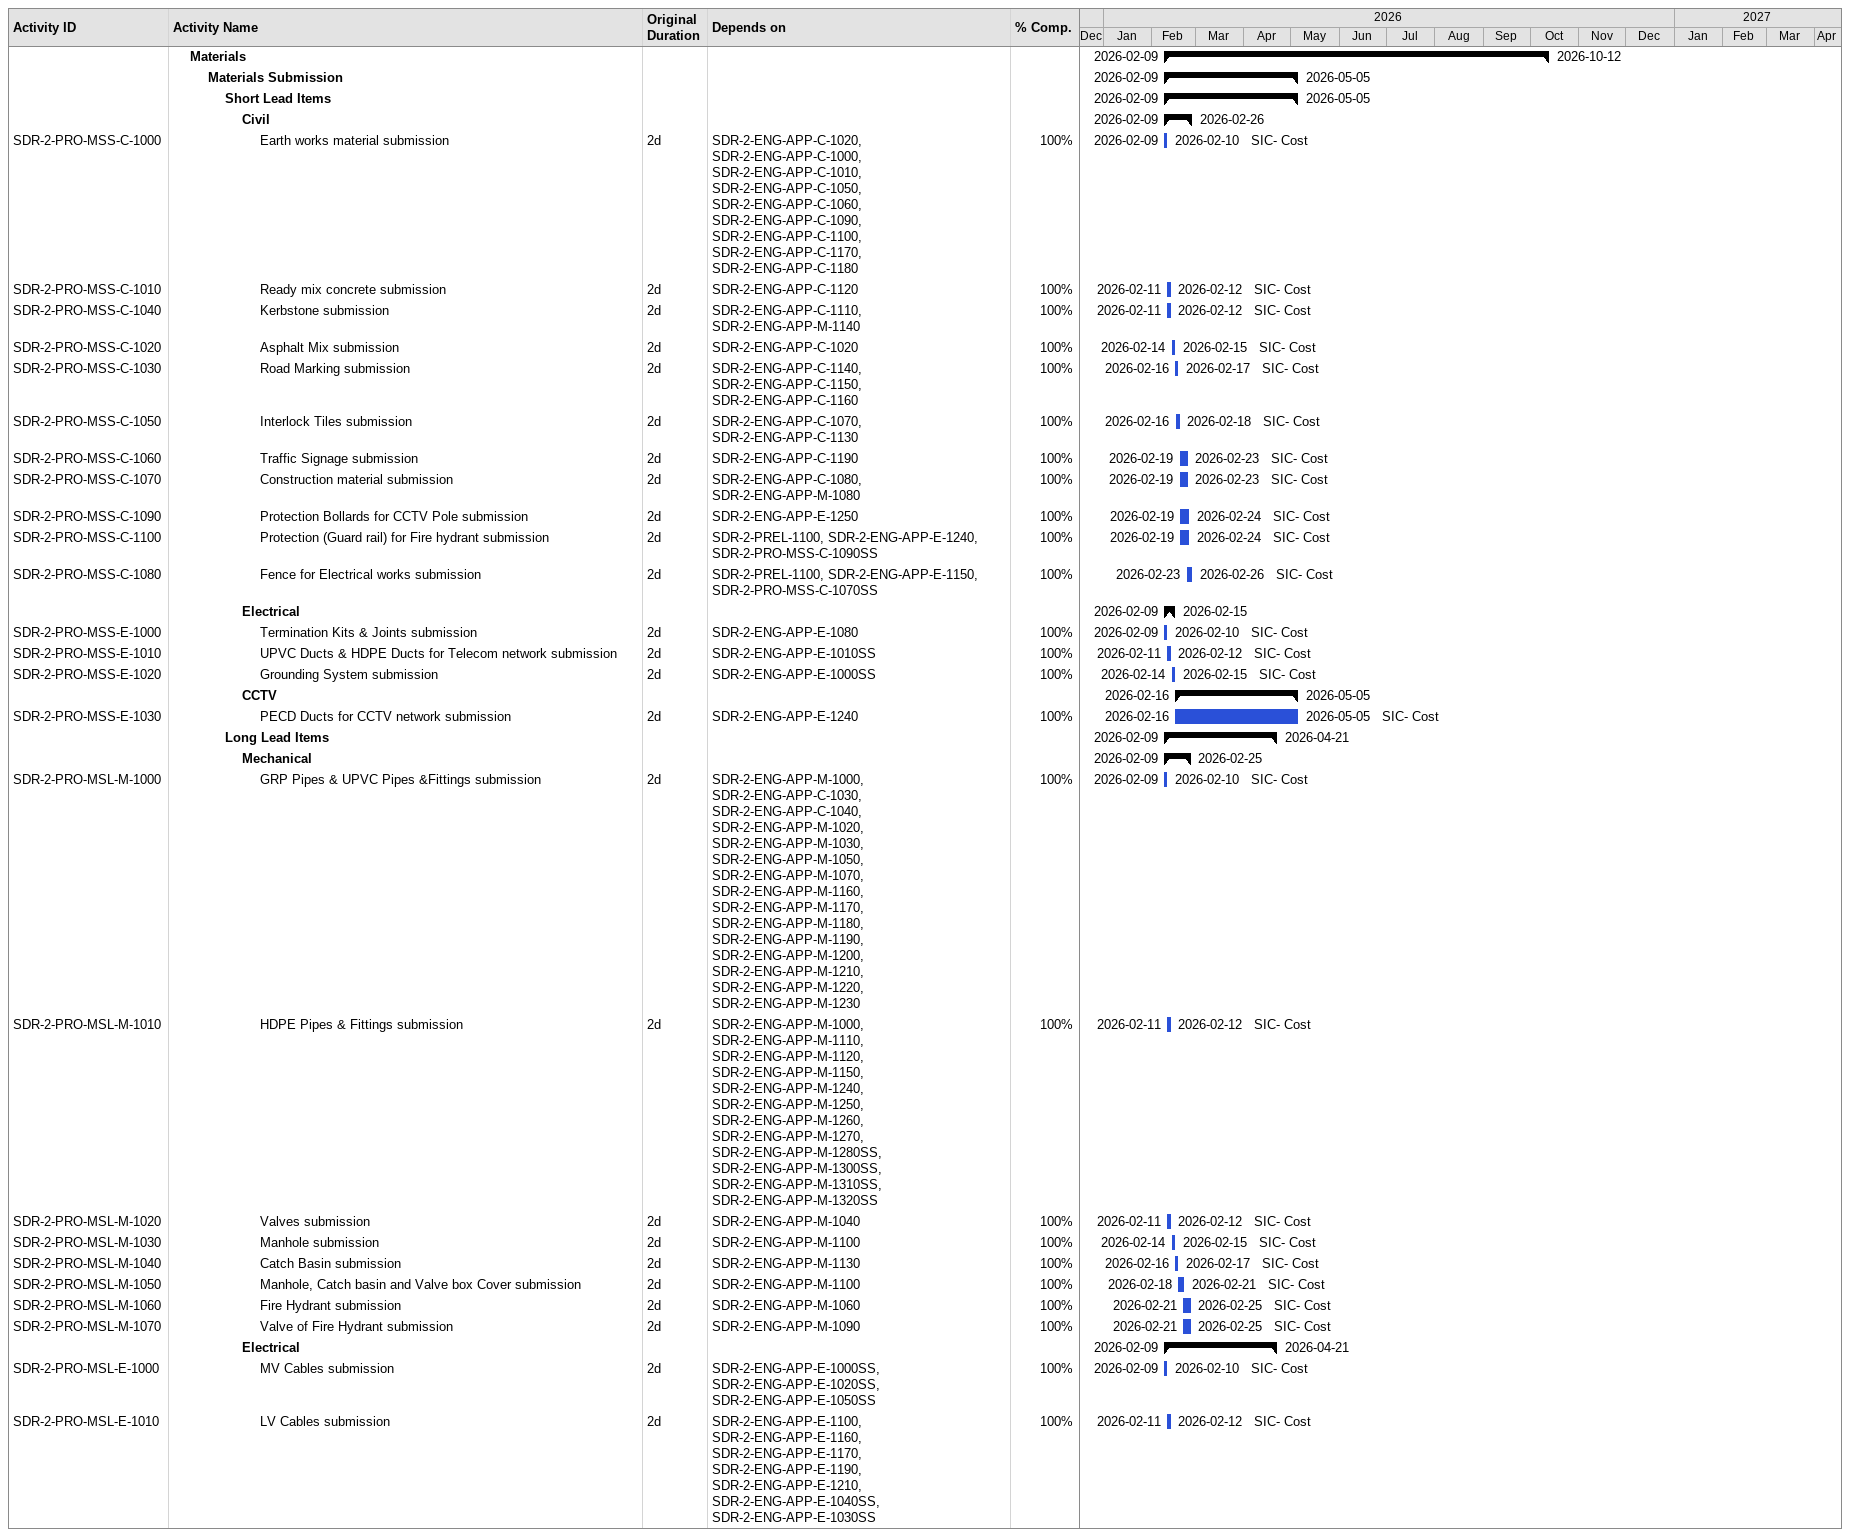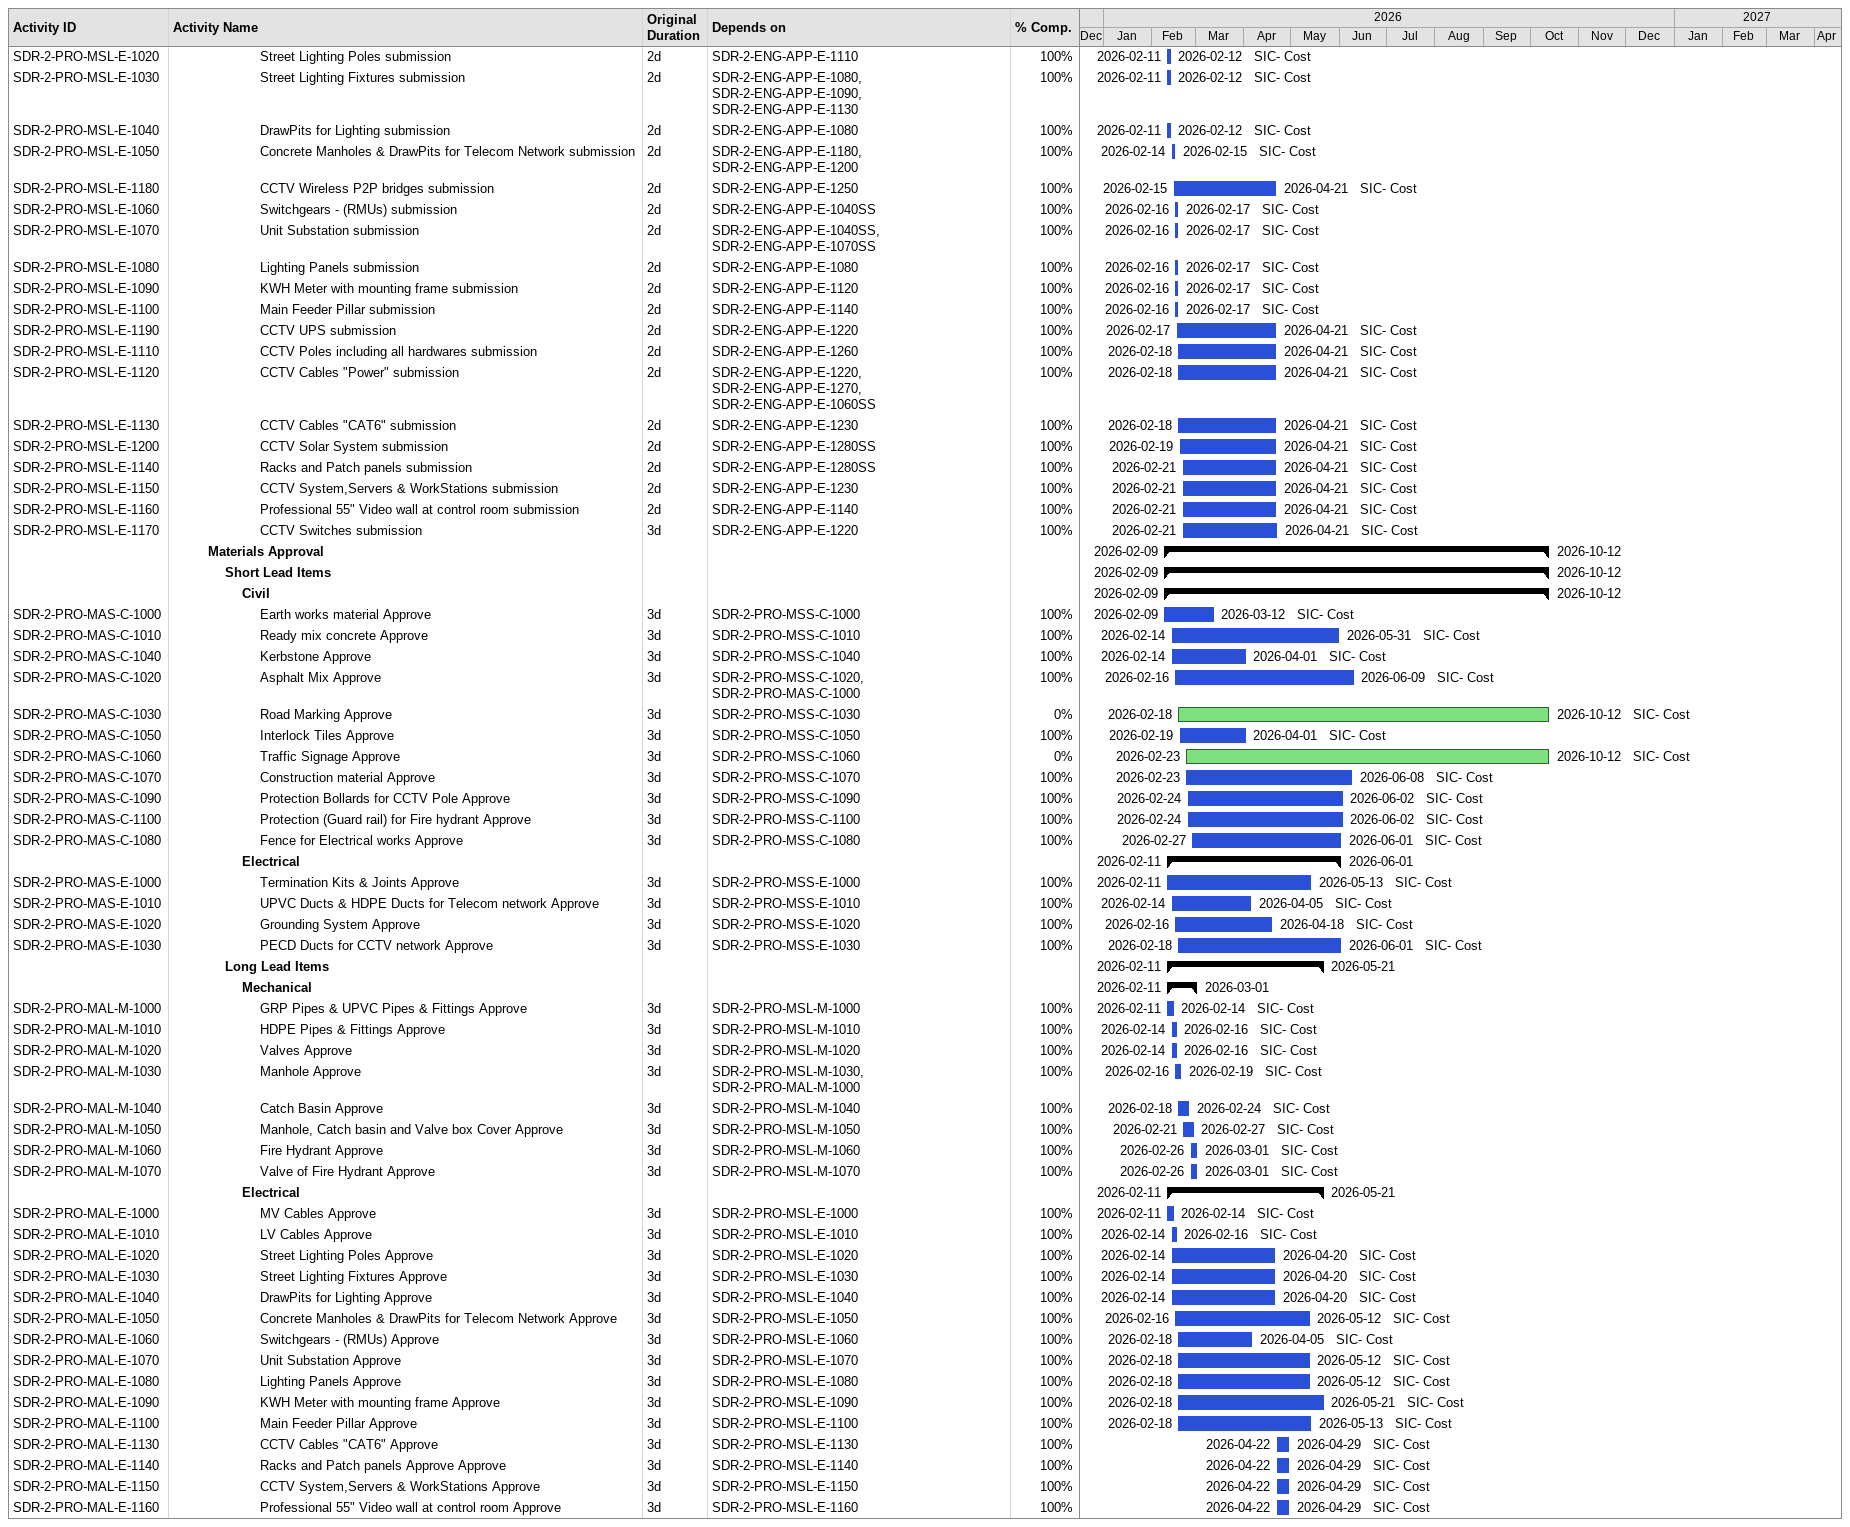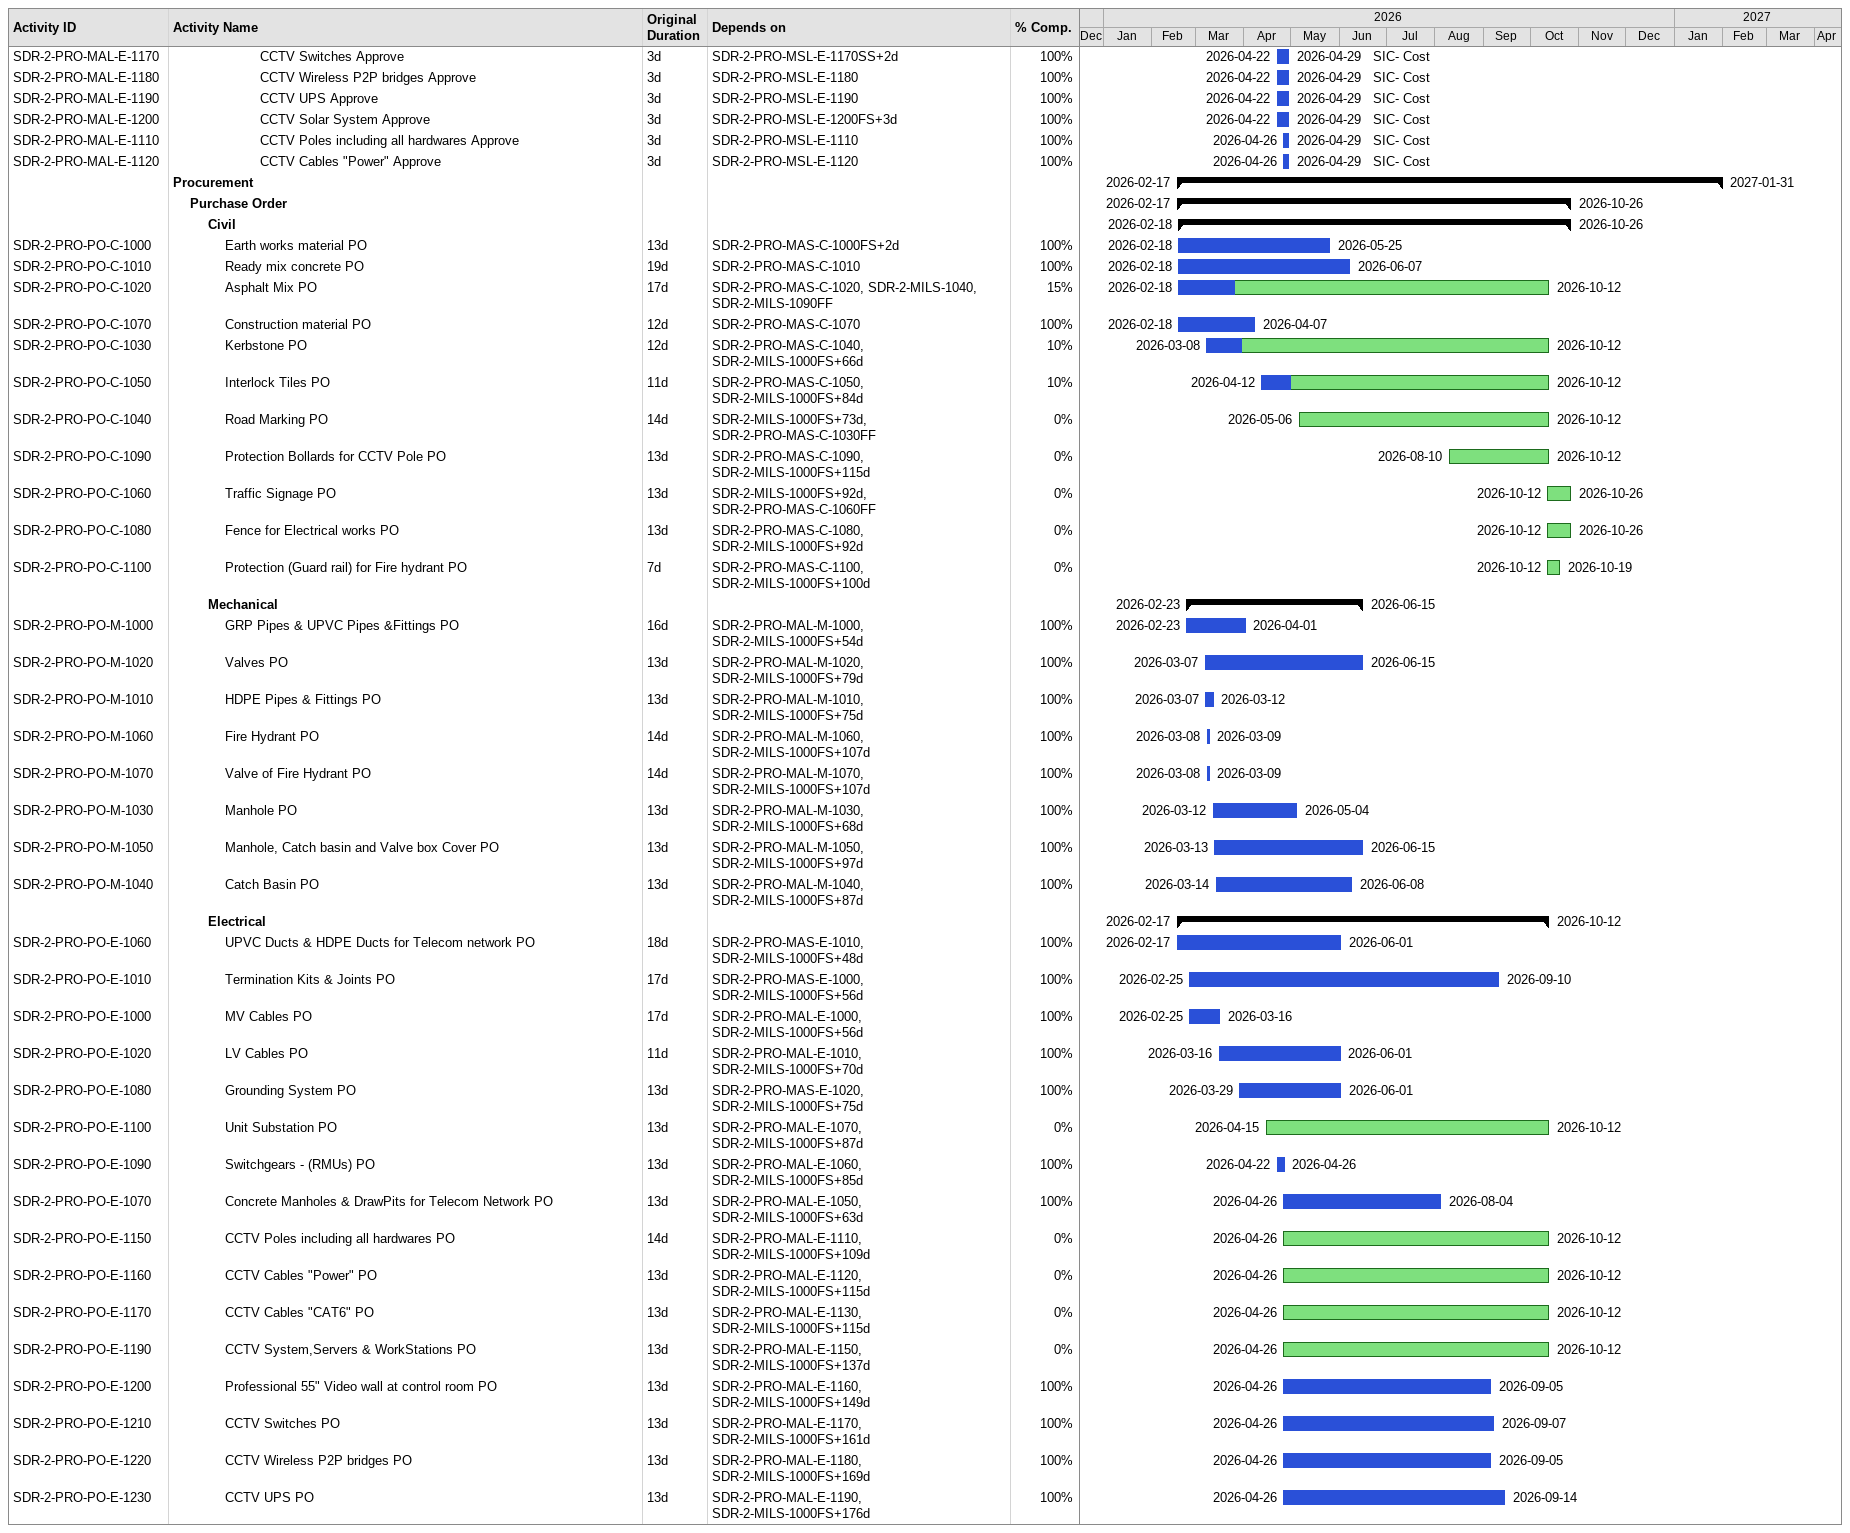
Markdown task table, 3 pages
| ID | Level | Task | Original duration | Start | Finish | Predecessors | Resources | % complete |
|---|---|---|---|---|---|---|---|---|
|  | 2 | **Materials** |  | 2026-02-09 | 2026-10-12 |  |  |  |
|  | 3 | **Materials Submission** |  | 2026-02-09 | 2026-05-05 |  |  |  |
|  | 4 | **Short Lead Items** |  | 2026-02-09 | 2026-05-05 |  |  |  |
|  | 5 | **Civil** |  | 2026-02-09 | 2026-02-26 |  |  |  |
| SDR-2-PRO-MSS-C-1000 | 6 | Earth works material submission | 2d | 2026-02-09 | 2026-02-10 | SDR-2-ENG-APP-C-1020, SDR-2-ENG-APP-C-1000, SDR-2-ENG-APP-C-1010, SDR-2-ENG-APP-C-1050, SDR-2-ENG-APP-C-1060, SDR-2-ENG-APP-C-1090, SDR-2-ENG-APP-C-1100, SDR-2-ENG-APP-C-1170, SDR-2-ENG-APP-C-1180 | SIC- Cost | 100 |
| SDR-2-PRO-MSS-C-1010 | 6 | Ready mix concrete submission | 2d | 2026-02-11 | 2026-02-12 | SDR-2-ENG-APP-C-1120 | SIC- Cost | 100 |
| SDR-2-PRO-MSS-C-1040 | 6 | Kerbstone submission | 2d | 2026-02-11 | 2026-02-12 | SDR-2-ENG-APP-C-1110, SDR-2-ENG-APP-M-1140 | SIC- Cost | 100 |
| SDR-2-PRO-MSS-C-1020 | 6 | Asphalt Mix submission | 2d | 2026-02-14 | 2026-02-15 | SDR-2-ENG-APP-C-1020 | SIC- Cost | 100 |
| SDR-2-PRO-MSS-C-1030 | 6 | Road Marking submission | 2d | 2026-02-16 | 2026-02-17 | SDR-2-ENG-APP-C-1140, SDR-2-ENG-APP-C-1150, SDR-2-ENG-APP-C-1160 | SIC- Cost | 100 |
| SDR-2-PRO-MSS-C-1050 | 6 | Interlock Tiles submission | 2d | 2026-02-16 | 2026-02-18 | SDR-2-ENG-APP-C-1070, SDR-2-ENG-APP-C-1130 | SIC- Cost | 100 |
| SDR-2-PRO-MSS-C-1060 | 6 | Traffic Signage submission | 2d | 2026-02-19 | 2026-02-23 | SDR-2-ENG-APP-C-1190 | SIC- Cost | 100 |
| SDR-2-PRO-MSS-C-1070 | 6 | Construction material submission | 2d | 2026-02-19 | 2026-02-23 | SDR-2-ENG-APP-C-1080, SDR-2-ENG-APP-M-1080 | SIC- Cost | 100 |
| SDR-2-PRO-MSS-C-1090 | 6 | Protection Bollards for CCTV Pole submission | 2d | 2026-02-19 | 2026-02-24 | SDR-2-ENG-APP-E-1250 | SIC- Cost | 100 |
| SDR-2-PRO-MSS-C-1100 | 6 | Protection (Guard rail) for Fire hydrant submission | 2d | 2026-02-19 | 2026-02-24 | SDR-2-PREL-1100, SDR-2-ENG-APP-E-1240, SDR-2-PRO-MSS-C-1090SS | SIC- Cost | 100 |
| SDR-2-PRO-MSS-C-1080 | 6 | Fence for Electrical works submission | 2d | 2026-02-23 | 2026-02-26 | SDR-2-PREL-1100, SDR-2-ENG-APP-E-1150, SDR-2-PRO-MSS-C-1070SS | SIC- Cost | 100 |
|  | 5 | **Electrical** |  | 2026-02-09 | 2026-02-15 |  |  |  |
| SDR-2-PRO-MSS-E-1000 | 6 | Termination Kits & Joints submission | 2d | 2026-02-09 | 2026-02-10 | SDR-2-ENG-APP-E-1080 | SIC- Cost | 100 |
| SDR-2-PRO-MSS-E-1010 | 6 | UPVC Ducts & HDPE Ducts for Telecom network submission | 2d | 2026-02-11 | 2026-02-12 | SDR-2-ENG-APP-E-1010SS | SIC- Cost | 100 |
| SDR-2-PRO-MSS-E-1020 | 6 | Grounding System submission | 2d | 2026-02-14 | 2026-02-15 | SDR-2-ENG-APP-E-1000SS | SIC- Cost | 100 |
|  | 5 | **CCTV** |  | 2026-02-16 | 2026-05-05 |  |  |  |
| SDR-2-PRO-MSS-E-1030 | 6 | PECD Ducts for CCTV network submission | 2d | 2026-02-16 | 2026-05-05 | SDR-2-ENG-APP-E-1240 | SIC- Cost | 100 |
|  | 4 | **Long Lead Items** |  | 2026-02-09 | 2026-04-21 |  |  |  |
|  | 5 | **Mechanical** |  | 2026-02-09 | 2026-02-25 |  |  |  |
| SDR-2-PRO-MSL-M-1000 | 6 | GRP Pipes & UPVC Pipes &Fittings submission | 2d | 2026-02-09 | 2026-02-10 | SDR-2-ENG-APP-M-1000, SDR-2-ENG-APP-C-1030, SDR-2-ENG-APP-C-1040, SDR-2-ENG-APP-M-1020, SDR-2-ENG-APP-M-1030, SDR-2-ENG-APP-M-1050, SDR-2-ENG-APP-M-1070, SDR-2-ENG-APP-M-1160, SDR-2-ENG-APP-M-1170, SDR-2-ENG-APP-M-1180, SDR-2-ENG-APP-M-1190, SDR-2-ENG-APP-M-1200, SDR-2-ENG-APP-M-1210, SDR-2-ENG-APP-M-1220, SDR-2-ENG-APP-M-1230 | SIC- Cost | 100 |
| SDR-2-PRO-MSL-M-1010 | 6 | HDPE Pipes & Fittings submission | 2d | 2026-02-11 | 2026-02-12 | SDR-2-ENG-APP-M-1000, SDR-2-ENG-APP-M-1110, SDR-2-ENG-APP-M-1120, SDR-2-ENG-APP-M-1150, SDR-2-ENG-APP-M-1240, SDR-2-ENG-APP-M-1250, SDR-2-ENG-APP-M-1260, SDR-2-ENG-APP-M-1270, SDR-2-ENG-APP-M-1280SS, SDR-2-ENG-APP-M-1300SS, SDR-2-ENG-APP-M-1310SS, SDR-2-ENG-APP-M-1320SS | SIC- Cost | 100 |
| SDR-2-PRO-MSL-M-1020 | 6 | Valves submission | 2d | 2026-02-11 | 2026-02-12 | SDR-2-ENG-APP-M-1040 | SIC- Cost | 100 |
| SDR-2-PRO-MSL-M-1030 | 6 | Manhole submission | 2d | 2026-02-14 | 2026-02-15 | SDR-2-ENG-APP-M-1100 | SIC- Cost | 100 |
| SDR-2-PRO-MSL-M-1040 | 6 | Catch Basin submission | 2d | 2026-02-16 | 2026-02-17 | SDR-2-ENG-APP-M-1130 | SIC- Cost | 100 |
| SDR-2-PRO-MSL-M-1050 | 6 | Manhole, Catch basin and Valve box Cover submission | 2d | 2026-02-18 | 2026-02-21 | SDR-2-ENG-APP-M-1100 | SIC- Cost | 100 |
| SDR-2-PRO-MSL-M-1060 | 6 | Fire Hydrant submission | 2d | 2026-02-21 | 2026-02-25 | SDR-2-ENG-APP-M-1060 | SIC- Cost | 100 |
| SDR-2-PRO-MSL-M-1070 | 6 | Valve of Fire Hydrant submission | 2d | 2026-02-21 | 2026-02-25 | SDR-2-ENG-APP-M-1090 | SIC- Cost | 100 |
|  | 5 | **Electrical** |  | 2026-02-09 | 2026-04-21 |  |  |  |
| SDR-2-PRO-MSL-E-1000 | 6 | MV Cables submission | 2d | 2026-02-09 | 2026-02-10 | SDR-2-ENG-APP-E-1000SS, SDR-2-ENG-APP-E-1020SS, SDR-2-ENG-APP-E-1050SS | SIC- Cost | 100 |
| SDR-2-PRO-MSL-E-1010 | 6 | LV Cables submission | 2d | 2026-02-11 | 2026-02-12 | SDR-2-ENG-APP-E-1100, SDR-2-ENG-APP-E-1160, SDR-2-ENG-APP-E-1170, SDR-2-ENG-APP-E-1190, SDR-2-ENG-APP-E-1210, SDR-2-ENG-APP-E-1040SS, SDR-2-ENG-APP-E-1030SS | SIC- Cost | 100 |
| SDR-2-PRO-MSL-E-1020 | 6 | Street Lighting Poles submission | 2d | 2026-02-11 | 2026-02-12 | SDR-2-ENG-APP-E-1110 | SIC- Cost | 100 |
| SDR-2-PRO-MSL-E-1030 | 6 | Street Lighting Fixtures submission | 2d | 2026-02-11 | 2026-02-12 | SDR-2-ENG-APP-E-1080, SDR-2-ENG-APP-E-1090, SDR-2-ENG-APP-E-1130 | SIC- Cost | 100 |
| SDR-2-PRO-MSL-E-1040 | 6 | DrawPits for Lighting submission | 2d | 2026-02-11 | 2026-02-12 | SDR-2-ENG-APP-E-1080 | SIC- Cost | 100 |
| SDR-2-PRO-MSL-E-1050 | 6 | Concrete Manholes & DrawPits for Telecom Network submission | 2d | 2026-02-14 | 2026-02-15 | SDR-2-ENG-APP-E-1180, SDR-2-ENG-APP-E-1200 | SIC- Cost | 100 |
| SDR-2-PRO-MSL-E-1180 | 6 | CCTV Wireless P2P bridges submission | 2d | 2026-02-15 | 2026-04-21 | SDR-2-ENG-APP-E-1250 | SIC- Cost | 100 |
| SDR-2-PRO-MSL-E-1060 | 6 | Switchgears - (RMUs) submission | 2d | 2026-02-16 | 2026-02-17 | SDR-2-ENG-APP-E-1040SS | SIC- Cost | 100 |
| SDR-2-PRO-MSL-E-1070 | 6 | Unit Substation submission | 2d | 2026-02-16 | 2026-02-17 | SDR-2-ENG-APP-E-1040SS, SDR-2-ENG-APP-E-1070SS | SIC- Cost | 100 |
| SDR-2-PRO-MSL-E-1080 | 6 | Lighting Panels submission | 2d | 2026-02-16 | 2026-02-17 | SDR-2-ENG-APP-E-1080 | SIC- Cost | 100 |
| SDR-2-PRO-MSL-E-1090 | 6 | KWH Meter with mounting frame submission | 2d | 2026-02-16 | 2026-02-17 | SDR-2-ENG-APP-E-1120 | SIC- Cost | 100 |
| SDR-2-PRO-MSL-E-1100 | 6 | Main Feeder Pillar submission | 2d | 2026-02-16 | 2026-02-17 | SDR-2-ENG-APP-E-1140 | SIC- Cost | 100 |
| SDR-2-PRO-MSL-E-1190 | 6 | CCTV UPS submission | 2d | 2026-02-17 | 2026-04-21 | SDR-2-ENG-APP-E-1220 | SIC- Cost | 100 |
| SDR-2-PRO-MSL-E-1110 | 6 | CCTV Poles including all hardwares submission | 2d | 2026-02-18 | 2026-04-21 | SDR-2-ENG-APP-E-1260 | SIC- Cost | 100 |
| SDR-2-PRO-MSL-E-1120 | 6 | CCTV Cables "Power" submission | 2d | 2026-02-18 | 2026-04-21 | SDR-2-ENG-APP-E-1220, SDR-2-ENG-APP-E-1270, SDR-2-ENG-APP-E-1060SS | SIC- Cost | 100 |
| SDR-2-PRO-MSL-E-1130 | 6 | CCTV Cables "CAT6" submission | 2d | 2026-02-18 | 2026-04-21 | SDR-2-ENG-APP-E-1230 | SIC- Cost | 100 |
| SDR-2-PRO-MSL-E-1200 | 6 | CCTV Solar System submission | 2d | 2026-02-19 | 2026-04-21 | SDR-2-ENG-APP-E-1280SS | SIC- Cost | 100 |
| SDR-2-PRO-MSL-E-1140 | 6 | Racks and Patch panels submission | 2d | 2026-02-21 | 2026-04-21 | SDR-2-ENG-APP-E-1280SS | SIC- Cost | 100 |
| SDR-2-PRO-MSL-E-1150 | 6 | CCTV System,Servers & WorkStations submission | 2d | 2026-02-21 | 2026-04-21 | SDR-2-ENG-APP-E-1230 | SIC- Cost | 100 |
| SDR-2-PRO-MSL-E-1160 | 6 | Professional 55" Video wall at control room submission | 2d | 2026-02-21 | 2026-04-21 | SDR-2-ENG-APP-E-1140 | SIC- Cost | 100 |
| SDR-2-PRO-MSL-E-1170 | 6 | CCTV Switches submission | 3d | 2026-02-21 | 2026-04-21 | SDR-2-ENG-APP-E-1220 | SIC- Cost | 100 |
|  | 3 | **Materials Approval** |  | 2026-02-09 | 2026-10-12 |  |  |  |
|  | 4 | **Short Lead Items** |  | 2026-02-09 | 2026-10-12 |  |  |  |
|  | 5 | **Civil** |  | 2026-02-09 | 2026-10-12 |  |  |  |
| SDR-2-PRO-MAS-C-1000 | 6 | Earth works material Approve | 3d | 2026-02-09 | 2026-03-12 | SDR-2-PRO-MSS-C-1000 | SIC- Cost | 100 |
| SDR-2-PRO-MAS-C-1010 | 6 | Ready mix concrete Approve | 3d | 2026-02-14 | 2026-05-31 | SDR-2-PRO-MSS-C-1010 | SIC- Cost | 100 |
| SDR-2-PRO-MAS-C-1040 | 6 | Kerbstone Approve | 3d | 2026-02-14 | 2026-04-01 | SDR-2-PRO-MSS-C-1040 | SIC- Cost | 100 |
| SDR-2-PRO-MAS-C-1020 | 6 | Asphalt Mix Approve | 3d | 2026-02-16 | 2026-06-09 | SDR-2-PRO-MSS-C-1020, SDR-2-PRO-MAS-C-1000 | SIC- Cost | 100 |
| SDR-2-PRO-MAS-C-1030 | 6 | Road Marking Approve | 3d | 2026-02-18 | 2026-10-12 | SDR-2-PRO-MSS-C-1030 | SIC- Cost | 0 |
| SDR-2-PRO-MAS-C-1050 | 6 | Interlock Tiles Approve | 3d | 2026-02-19 | 2026-04-01 | SDR-2-PRO-MSS-C-1050 | SIC- Cost | 100 |
| SDR-2-PRO-MAS-C-1060 | 6 | Traffic Signage Approve | 3d | 2026-02-23 | 2026-10-12 | SDR-2-PRO-MSS-C-1060 | SIC- Cost | 0 |
| SDR-2-PRO-MAS-C-1070 | 6 | Construction material Approve | 3d | 2026-02-23 | 2026-06-08 | SDR-2-PRO-MSS-C-1070 | SIC- Cost | 100 |
| SDR-2-PRO-MAS-C-1090 | 6 | Protection Bollards for CCTV Pole Approve | 3d | 2026-02-24 | 2026-06-02 | SDR-2-PRO-MSS-C-1090 | SIC- Cost | 100 |
| SDR-2-PRO-MAS-C-1100 | 6 | Protection (Guard rail) for Fire hydrant Approve | 3d | 2026-02-24 | 2026-06-02 | SDR-2-PRO-MSS-C-1100 | SIC- Cost | 100 |
| SDR-2-PRO-MAS-C-1080 | 6 | Fence for Electrical works Approve | 3d | 2026-02-27 | 2026-06-01 | SDR-2-PRO-MSS-C-1080 | SIC- Cost | 100 |
|  | 5 | **Electrical** |  | 2026-02-11 | 2026-06-01 |  |  |  |
| SDR-2-PRO-MAS-E-1000 | 6 | Termination Kits & Joints Approve | 3d | 2026-02-11 | 2026-05-13 | SDR-2-PRO-MSS-E-1000 | SIC- Cost | 100 |
| SDR-2-PRO-MAS-E-1010 | 6 | UPVC Ducts & HDPE Ducts for Telecom network Approve | 3d | 2026-02-14 | 2026-04-05 | SDR-2-PRO-MSS-E-1010 | SIC- Cost | 100 |
| SDR-2-PRO-MAS-E-1020 | 6 | Grounding System Approve | 3d | 2026-02-16 | 2026-04-18 | SDR-2-PRO-MSS-E-1020 | SIC- Cost | 100 |
| SDR-2-PRO-MAS-E-1030 | 6 | PECD Ducts for CCTV network Approve | 3d | 2026-02-18 | 2026-06-01 | SDR-2-PRO-MSS-E-1030 | SIC- Cost | 100 |
|  | 4 | **Long Lead Items** |  | 2026-02-11 | 2026-05-21 |  |  |  |
|  | 5 | **Mechanical** |  | 2026-02-11 | 2026-03-01 |  |  |  |
| SDR-2-PRO-MAL-M-1000 | 6 | GRP Pipes & UPVC Pipes & Fittings Approve | 3d | 2026-02-11 | 2026-02-14 | SDR-2-PRO-MSL-M-1000 | SIC- Cost | 100 |
| SDR-2-PRO-MAL-M-1010 | 6 | HDPE Pipes & Fittings Approve | 3d | 2026-02-14 | 2026-02-16 | SDR-2-PRO-MSL-M-1010 | SIC- Cost | 100 |
| SDR-2-PRO-MAL-M-1020 | 6 | Valves Approve | 3d | 2026-02-14 | 2026-02-16 | SDR-2-PRO-MSL-M-1020 | SIC- Cost | 100 |
| SDR-2-PRO-MAL-M-1030 | 6 | Manhole Approve | 3d | 2026-02-16 | 2026-02-19 | SDR-2-PRO-MSL-M-1030, SDR-2-PRO-MAL-M-1000 | SIC- Cost | 100 |
| SDR-2-PRO-MAL-M-1040 | 6 | Catch Basin Approve | 3d | 2026-02-18 | 2026-02-24 | SDR-2-PRO-MSL-M-1040 | SIC- Cost | 100 |
| SDR-2-PRO-MAL-M-1050 | 6 | Manhole, Catch basin and Valve box Cover Approve | 3d | 2026-02-21 | 2026-02-27 | SDR-2-PRO-MSL-M-1050 | SIC- Cost | 100 |
| SDR-2-PRO-MAL-M-1060 | 6 | Fire Hydrant Approve | 3d | 2026-02-26 | 2026-03-01 | SDR-2-PRO-MSL-M-1060 | SIC- Cost | 100 |
| SDR-2-PRO-MAL-M-1070 | 6 | Valve of Fire Hydrant Approve | 3d | 2026-02-26 | 2026-03-01 | SDR-2-PRO-MSL-M-1070 | SIC- Cost | 100 |
|  | 5 | **Electrical** |  | 2026-02-11 | 2026-05-21 |  |  |  |
| SDR-2-PRO-MAL-E-1000 | 6 | MV Cables Approve | 3d | 2026-02-11 | 2026-02-14 | SDR-2-PRO-MSL-E-1000 | SIC- Cost | 100 |
| SDR-2-PRO-MAL-E-1010 | 6 | LV Cables Approve | 3d | 2026-02-14 | 2026-02-16 | SDR-2-PRO-MSL-E-1010 | SIC- Cost | 100 |
| SDR-2-PRO-MAL-E-1020 | 6 | Street Lighting Poles Approve | 3d | 2026-02-14 | 2026-04-20 | SDR-2-PRO-MSL-E-1020 | SIC- Cost | 100 |
| SDR-2-PRO-MAL-E-1030 | 6 | Street Lighting Fixtures Approve | 3d | 2026-02-14 | 2026-04-20 | SDR-2-PRO-MSL-E-1030 | SIC- Cost | 100 |
| SDR-2-PRO-MAL-E-1040 | 6 | DrawPits for Lighting Approve | 3d | 2026-02-14 | 2026-04-20 | SDR-2-PRO-MSL-E-1040 | SIC- Cost | 100 |
| SDR-2-PRO-MAL-E-1050 | 6 | Concrete Manholes & DrawPits for Telecom Network Approve | 3d | 2026-02-16 | 2026-05-12 | SDR-2-PRO-MSL-E-1050 | SIC- Cost | 100 |
| SDR-2-PRO-MAL-E-1060 | 6 | Switchgears - (RMUs) Approve | 3d | 2026-02-18 | 2026-04-05 | SDR-2-PRO-MSL-E-1060 | SIC- Cost | 100 |
| SDR-2-PRO-MAL-E-1070 | 6 | Unit Substation Approve | 3d | 2026-02-18 | 2026-05-12 | SDR-2-PRO-MSL-E-1070 | SIC- Cost | 100 |
| SDR-2-PRO-MAL-E-1080 | 6 | Lighting Panels Approve | 3d | 2026-02-18 | 2026-05-12 | SDR-2-PRO-MSL-E-1080 | SIC- Cost | 100 |
| SDR-2-PRO-MAL-E-1090 | 6 | KWH Meter with mounting frame Approve | 3d | 2026-02-18 | 2026-05-21 | SDR-2-PRO-MSL-E-1090 | SIC- Cost | 100 |
| SDR-2-PRO-MAL-E-1100 | 6 | Main Feeder Pillar Approve | 3d | 2026-02-18 | 2026-05-13 | SDR-2-PRO-MSL-E-1100 | SIC- Cost | 100 |
| SDR-2-PRO-MAL-E-1130 | 6 | CCTV Cables "CAT6" Approve | 3d | 2026-04-22 | 2026-04-29 | SDR-2-PRO-MSL-E-1130 | SIC- Cost | 100 |
| SDR-2-PRO-MAL-E-1140 | 6 | Racks and Patch panels Approve Approve | 3d | 2026-04-22 | 2026-04-29 | SDR-2-PRO-MSL-E-1140 | SIC- Cost | 100 |
| SDR-2-PRO-MAL-E-1150 | 6 | CCTV System,Servers & WorkStations Approve | 3d | 2026-04-22 | 2026-04-29 | SDR-2-PRO-MSL-E-1150 | SIC- Cost | 100 |
| SDR-2-PRO-MAL-E-1160 | 6 | Professional 55" Video wall at control room Approve | 3d | 2026-04-22 | 2026-04-29 | SDR-2-PRO-MSL-E-1160 | SIC- Cost | 100 |
| SDR-2-PRO-MAL-E-1170 | 6 | CCTV Switches Approve | 3d | 2026-04-22 | 2026-04-29 | SDR-2-PRO-MSL-E-1170SS+2d | SIC- Cost | 100 |
| SDR-2-PRO-MAL-E-1180 | 6 | CCTV Wireless P2P bridges Approve | 3d | 2026-04-22 | 2026-04-29 | SDR-2-PRO-MSL-E-1180 | SIC- Cost | 100 |
| SDR-2-PRO-MAL-E-1190 | 6 | CCTV UPS Approve | 3d | 2026-04-22 | 2026-04-29 | SDR-2-PRO-MSL-E-1190 | SIC- Cost | 100 |
| SDR-2-PRO-MAL-E-1200 | 6 | CCTV Solar System Approve | 3d | 2026-04-22 | 2026-04-29 | SDR-2-PRO-MSL-E-1200FS+3d | SIC- Cost | 100 |
| SDR-2-PRO-MAL-E-1110 | 6 | CCTV Poles including all hardwares Approve | 3d | 2026-04-26 | 2026-04-29 | SDR-2-PRO-MSL-E-1110 | SIC- Cost | 100 |
| SDR-2-PRO-MAL-E-1120 | 6 | CCTV Cables "Power" Approve | 3d | 2026-04-26 | 2026-04-29 | SDR-2-PRO-MSL-E-1120 | SIC- Cost | 100 |
|  | 1 | **Procurement** |  | 2026-02-17 | 2027-01-31 |  |  |  |
|  | 2 | **Purchase Order** |  | 2026-02-17 | 2026-10-26 |  |  |  |
|  | 3 | **Civil** |  | 2026-02-18 | 2026-10-26 |  |  |  |
| SDR-2-PRO-PO-C-1000 | 4 | Earth works material PO | 13d | 2026-02-18 | 2026-05-25 | SDR-2-PRO-MAS-C-1000FS+2d |  | 100 |
| SDR-2-PRO-PO-C-1010 | 4 | Ready mix concrete PO | 19d | 2026-02-18 | 2026-06-07 | SDR-2-PRO-MAS-C-1010 |  | 100 |
| SDR-2-PRO-PO-C-1020 | 4 | Asphalt Mix PO | 17d | 2026-02-18 | 2026-10-12 | SDR-2-PRO-MAS-C-1020, SDR-2-MILS-1040, SDR-2-MILS-1090FF |  | 15 |
| SDR-2-PRO-PO-C-1070 | 4 | Construction material PO | 12d | 2026-02-18 | 2026-04-07 | SDR-2-PRO-MAS-C-1070 |  | 100 |
| SDR-2-PRO-PO-C-1030 | 4 | Kerbstone PO | 12d | 2026-03-08 | 2026-10-12 | SDR-2-PRO-MAS-C-1040, SDR-2-MILS-1000FS+66d |  | 10 |
| SDR-2-PRO-PO-C-1050 | 4 | Interlock Tiles PO | 11d | 2026-04-12 | 2026-10-12 | SDR-2-PRO-MAS-C-1050, SDR-2-MILS-1000FS+84d |  | 10 |
| SDR-2-PRO-PO-C-1040 | 4 | Road Marking PO | 14d | 2026-05-06 | 2026-10-12 | SDR-2-MILS-1000FS+73d, SDR-2-PRO-MAS-C-1030FF |  | 0 |
| SDR-2-PRO-PO-C-1090 | 4 | Protection Bollards for CCTV Pole PO | 13d | 2026-08-10 | 2026-10-12 | SDR-2-PRO-MAS-C-1090, SDR-2-MILS-1000FS+115d |  | 0 |
| SDR-2-PRO-PO-C-1060 | 4 | Traffic Signage PO | 13d | 2026-10-12 | 2026-10-26 | SDR-2-MILS-1000FS+92d, SDR-2-PRO-MAS-C-1060FF |  | 0 |
| SDR-2-PRO-PO-C-1080 | 4 | Fence for Electrical works PO | 13d | 2026-10-12 | 2026-10-26 | SDR-2-PRO-MAS-C-1080, SDR-2-MILS-1000FS+92d |  | 0 |
| SDR-2-PRO-PO-C-1100 | 4 | Protection (Guard rail) for Fire hydrant PO | 7d | 2026-10-12 | 2026-10-19 | SDR-2-PRO-MAS-C-1100, SDR-2-MILS-1000FS+100d |  | 0 |
|  | 3 | **Mechanical** |  | 2026-02-23 | 2026-06-15 |  |  |  |
| SDR-2-PRO-PO-M-1000 | 4 | GRP Pipes & UPVC Pipes &Fittings PO | 16d | 2026-02-23 | 2026-04-01 | SDR-2-PRO-MAL-M-1000, SDR-2-MILS-1000FS+54d |  | 100 |
| SDR-2-PRO-PO-M-1020 | 4 | Valves PO | 13d | 2026-03-07 | 2026-06-15 | SDR-2-PRO-MAL-M-1020, SDR-2-MILS-1000FS+79d |  | 100 |
| SDR-2-PRO-PO-M-1010 | 4 | HDPE Pipes & Fittings PO | 13d | 2026-03-07 | 2026-03-12 | SDR-2-PRO-MAL-M-1010, SDR-2-MILS-1000FS+75d |  | 100 |
| SDR-2-PRO-PO-M-1060 | 4 | Fire Hydrant PO | 14d | 2026-03-08 | 2026-03-09 | SDR-2-PRO-MAL-M-1060, SDR-2-MILS-1000FS+107d |  | 100 |
| SDR-2-PRO-PO-M-1070 | 4 | Valve of Fire Hydrant PO | 14d | 2026-03-08 | 2026-03-09 | SDR-2-PRO-MAL-M-1070, SDR-2-MILS-1000FS+107d |  | 100 |
| SDR-2-PRO-PO-M-1030 | 4 | Manhole PO | 13d | 2026-03-12 | 2026-05-04 | SDR-2-PRO-MAL-M-1030, SDR-2-MILS-1000FS+68d |  | 100 |
| SDR-2-PRO-PO-M-1050 | 4 | Manhole, Catch basin and Valve box Cover PO | 13d | 2026-03-13 | 2026-06-15 | SDR-2-PRO-MAL-M-1050, SDR-2-MILS-1000FS+97d |  | 100 |
| SDR-2-PRO-PO-M-1040 | 4 | Catch Basin PO | 13d | 2026-03-14 | 2026-06-08 | SDR-2-PRO-MAL-M-1040, SDR-2-MILS-1000FS+87d |  | 100 |
|  | 3 | **Electrical** |  | 2026-02-17 | 2026-10-12 |  |  |  |
| SDR-2-PRO-PO-E-1060 | 4 | UPVC Ducts & HDPE Ducts for Telecom network PO | 18d | 2026-02-17 | 2026-06-01 | SDR-2-PRO-MAS-E-1010, SDR-2-MILS-1000FS+48d |  | 100 |
| SDR-2-PRO-PO-E-1010 | 4 | Termination Kits & Joints PO | 17d | 2026-02-25 | 2026-09-10 | SDR-2-PRO-MAS-E-1000, SDR-2-MILS-1000FS+56d |  | 100 |
| SDR-2-PRO-PO-E-1000 | 4 | MV Cables PO | 17d | 2026-02-25 | 2026-03-16 | SDR-2-PRO-MAL-E-1000, SDR-2-MILS-1000FS+56d |  | 100 |
| SDR-2-PRO-PO-E-1020 | 4 | LV Cables PO | 11d | 2026-03-16 | 2026-06-01 | SDR-2-PRO-MAL-E-1010, SDR-2-MILS-1000FS+70d |  | 100 |
| SDR-2-PRO-PO-E-1080 | 4 | Grounding System PO | 13d | 2026-03-29 | 2026-06-01 | SDR-2-PRO-MAS-E-1020, SDR-2-MILS-1000FS+75d |  | 100 |
| SDR-2-PRO-PO-E-1100 | 4 | Unit Substation PO | 13d | 2026-04-15 | 2026-10-12 | SDR-2-PRO-MAL-E-1070, SDR-2-MILS-1000FS+87d |  | 0 |
| SDR-2-PRO-PO-E-1090 | 4 | Switchgears - (RMUs) PO | 13d | 2026-04-22 | 2026-04-26 | SDR-2-PRO-MAL-E-1060, SDR-2-MILS-1000FS+85d |  | 100 |
| SDR-2-PRO-PO-E-1070 | 4 | Concrete Manholes & DrawPits for Telecom Network PO | 13d | 2026-04-26 | 2026-08-04 | SDR-2-PRO-MAL-E-1050, SDR-2-MILS-1000FS+63d |  | 100 |
| SDR-2-PRO-PO-E-1150 | 4 | CCTV Poles including all hardwares PO | 14d | 2026-04-26 | 2026-10-12 | SDR-2-PRO-MAL-E-1110, SDR-2-MILS-1000FS+109d |  | 0 |
| SDR-2-PRO-PO-E-1160 | 4 | CCTV Cables "Power" PO | 13d | 2026-04-26 | 2026-10-12 | SDR-2-PRO-MAL-E-1120, SDR-2-MILS-1000FS+115d |  | 0 |
| SDR-2-PRO-PO-E-1170 | 4 | CCTV Cables "CAT6" PO | 13d | 2026-04-26 | 2026-10-12 | SDR-2-PRO-MAL-E-1130, SDR-2-MILS-1000FS+115d |  | 0 |
| SDR-2-PRO-PO-E-1190 | 4 | CCTV System,Servers & WorkStations PO | 13d | 2026-04-26 | 2026-10-12 | SDR-2-PRO-MAL-E-1150, SDR-2-MILS-1000FS+137d |  | 0 |
| SDR-2-PRO-PO-E-1200 | 4 | Professional 55" Video wall at control room PO | 13d | 2026-04-26 | 2026-09-05 | SDR-2-PRO-MAL-E-1160, SDR-2-MILS-1000FS+149d |  | 100 |
| SDR-2-PRO-PO-E-1210 | 4 | CCTV Switches PO | 13d | 2026-04-26 | 2026-09-07 | SDR-2-PRO-MAL-E-1170, SDR-2-MILS-1000FS+161d |  | 100 |
| SDR-2-PRO-PO-E-1220 | 4 | CCTV Wireless P2P bridges PO | 13d | 2026-04-26 | 2026-09-05 | SDR-2-PRO-MAL-E-1180, SDR-2-MILS-1000FS+169d |  | 100 |
| SDR-2-PRO-PO-E-1230 | 4 | CCTV UPS PO | 13d | 2026-04-26 | 2026-09-14 | SDR-2-PRO-MAL-E-1190, SDR-2-MILS-1000FS+176d |  | 100 |
